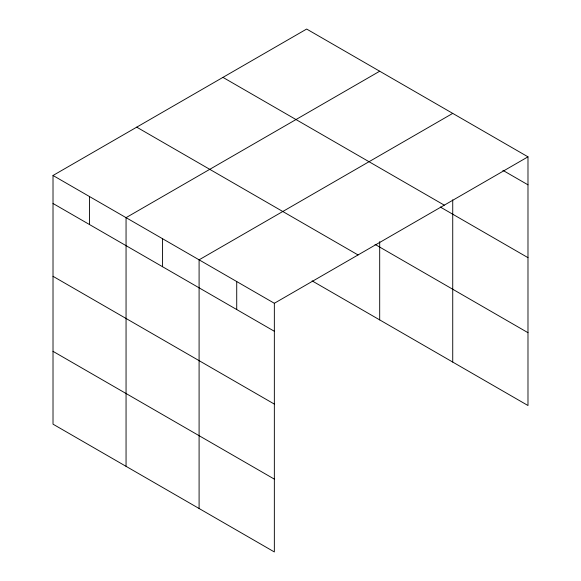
<?xml version="1.0" encoding="UTF-8"?>
<svg xmlns="http://www.w3.org/2000/svg" width="581" height="581" viewBox="0 0 581 581"><rect width="100%" height="100%" fill="white"/><g stroke="black" fill="none" stroke-linecap="round" stroke-linejoin="round"><path stroke-width="0.87" d="M527.984 156.834L306.652 29.05L53.016 175.484L53.016 424.166L274.348 551.95L274.348 303.275L527.984 156.834L527.984 405.516L312.091 280.87M379.691 71.223L126.055 217.657L126.055 466.332M452.73 113.389L199.094 259.823L199.094 508.506M502.899 170.349L527.984 184.831M222.951 77.375L444.283 205.158M440.304 207.032L527.984 257.659M375.028 244.383L527.984 332.688M136.717 127.159L358.049 254.95M53.016 175.484L274.348 303.275M53.016 203.481L274.348 331.272M53.016 276.309L274.348 404.093M53.016 351.338L274.348 479.129M452.73 199.828L452.73 362.065M379.691 241.645L379.691 319.899M236.721 281.553L236.721 309.542M162.571 238.74L162.571 266.737M89.532 196.574L89.532 224.564"/></g></svg>
